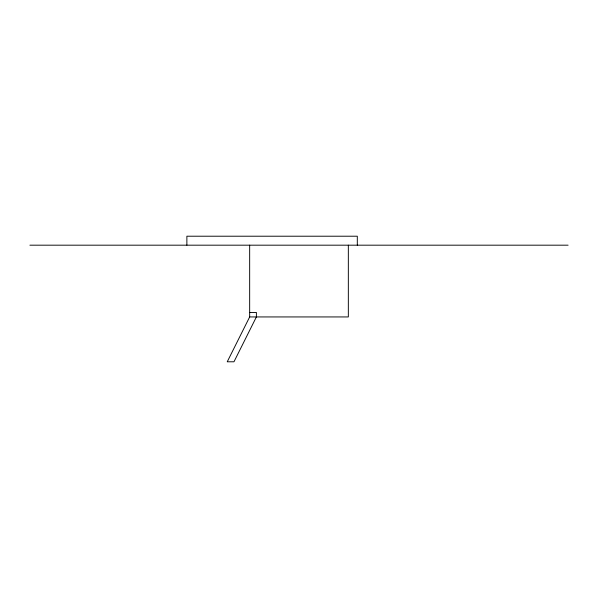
<?xml version="1.0" encoding="UTF-8"?>
<svg xmlns="http://www.w3.org/2000/svg" width="598" height="598" viewBox="0 0 598 598"><rect width="100%" height="100%" fill="white"/><g stroke="black" fill="none" stroke-linecap="round" stroke-linejoin="round"><path stroke-width="0.9" d="M249.665 245.18L249.665 316.94L227.24 361.79L233.968 361.79L256.393 316.94L256.393 312.455L249.665 312.455M29.9 245.18L568.1 245.18M249.665 316.94L348.335 316.94L348.335 245.18M357.305 245.18L357.305 236.21L186.875 236.21L186.875 245.18"/></g></svg>
